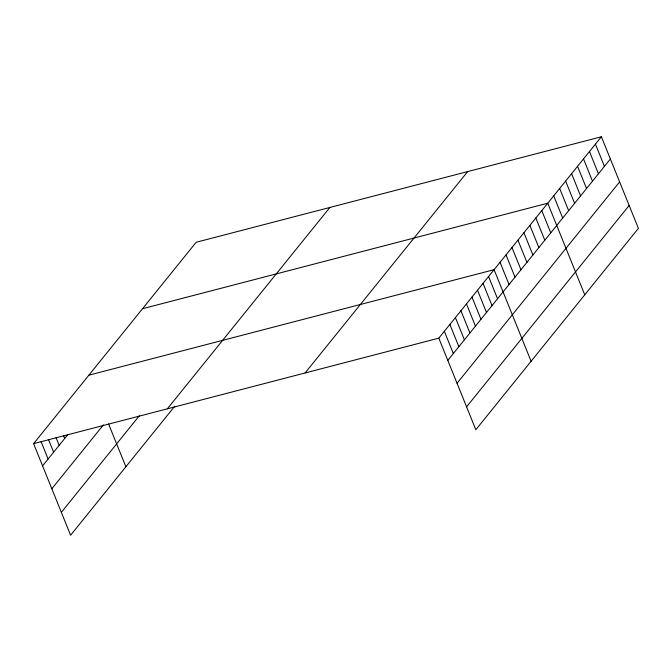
<?xml version="1.0" encoding="UTF-8"?>
<svg xmlns="http://www.w3.org/2000/svg" width="672" height="672" viewBox="0 0 672 672"><rect width="100%" height="100%" fill="white"/><g stroke="black" fill="none" stroke-linecap="round" stroke-linejoin="round"><path stroke-width="1.01" d="M174.754 406.216L70.602 535.231L33.6 443.646L196.174 242.264L601.398 136.769L638.4 228.354L475.826 429.736L438.824 338.15L601.398 136.769M42.58 465.881L67.763 434.692M51.828 488.771L103.421 424.864M61.354 512.35L139.28 415.817M167.328 408.836L329.893 207.455M305.096 372.96L467.67 171.578M447.804 360.385L610.378 159.004M457.052 383.267L619.626 181.885M466.578 406.846L629.152 205.464M142.523 308.725L547.747 203.221L584.749 294.806M88.872 375.178L494.096 269.682L531.098 361.267M33.6 443.646L438.824 338.15M595.434 144.152L604.422 166.387M589.478 151.536L598.458 173.771M583.514 158.92L592.494 181.154M577.55 166.303L586.538 188.538M571.595 173.687L580.574 195.922M565.631 181.07L574.61 203.305M559.667 188.454L568.655 210.689M553.711 195.838L562.691 218.072M541.783 210.605L550.771 232.84M535.828 217.988L544.807 240.223M529.864 225.372L538.852 247.607M523.908 232.756L532.888 254.99M517.944 240.139L526.924 262.374M511.98 247.523L520.968 269.758M506.024 254.906L515.004 277.141M500.06 262.29L509.04 284.525M488.569 276.528L497.557 298.763M483.042 283.374L492.03 305.609M477.515 290.22L486.503 312.455M471.988 297.066L480.976 319.301M466.46 303.912L475.448 326.147M460.933 310.758L469.921 332.993M455.406 317.604L464.394 339.839M449.879 324.45L458.867 346.685M444.352 331.304L453.331 353.539M108.57 423.923L125.874 466.763M63.521 435.599L64.697 438.497M56.045 437.606L59.17 445.343M48.56 439.622L53.634 452.189M41.084 441.638L48.107 459.035"/></g></svg>
